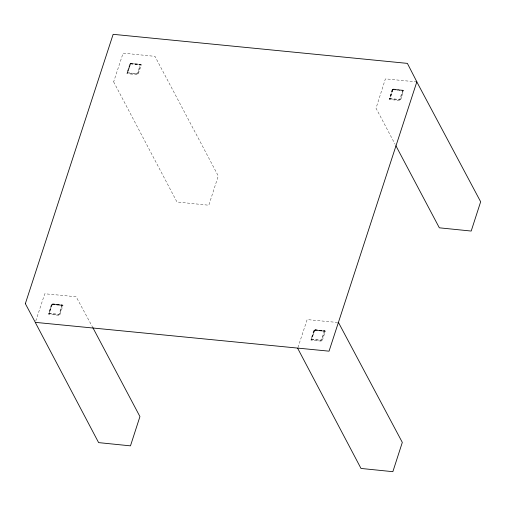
<?xml version="1.0" encoding="UTF-8"?>
<svg xmlns="http://www.w3.org/2000/svg" width="506" height="506" viewBox="0 0 506 506"><rect width="100%" height="100%" fill="white"/><g stroke="black" fill="none" stroke-linecap="round" stroke-linejoin="round"><path stroke-width="0.38" stroke-dasharray="2.53 1.9" d="M35.787 320.975L44.762 293.758L76.121 296.737L92.446 326.889M297.926 347.546L307.148 319.583L338.501 322.562M392.441 89.651L389.563 98.487L389.772 99.157L392.839 89.518L403.269 90.65L402.776 90.157L393.137 89.208L392.403 89.853M130.017 64.028L130.915 63.459M51.675 304.656L52.573 304.087L62.213 305.036L51.985 304.119L48.842 313.29L49.044 313.96L52.112 304.321L62.548 305.453L62.048 304.96M314.055 330.481L314.96 329.912L324.593 330.861L314.371 329.944L311.222 339.115L311.43 339.785L314.492 330.146L324.928 331.278L324.435 330.785M392.751 89.423L393.301 89.284M416.849 81.934L385.787 78.879L385.3 79.189L376.028 108.233L395.167 144.387M389.607 98.853L400.006 99.872L403.105 90.34M140.725 64.515L130.327 63.49L127.183 72.662L127.392 73.332L130.453 63.693L140.889 64.825L140.725 64.515L137.619 74.047L127.227 73.022M311.266 339.482L321.658 340.5L324.763 330.968M48.886 313.657L59.278 314.675L62.383 305.143M113.641 81.846L176.961 201.989L208.814 205.227L218.276 175.943L154.956 56.362L123.11 53.124L113.641 81.846M51.346 304.707L48.557 314.27L59.708 315.371L63.035 305.143L52.738 303.828L51.346 304.707M129.688 64.079L126.898 73.642L138.049 74.743L141.383 64.515L131.079 63.199L129.688 64.079M52.251 304.504L49.373 313.347L59.012 314.296L61.89 305.453L52.251 304.504M130.592 63.876L127.714 72.712L137.354 73.661L140.232 64.825L130.592 63.876M313.726 330.532L310.937 340.095L322.088 341.196L325.421 330.968L315.118 329.659L313.726 330.532M392.068 89.904L389.278 99.467L400.429 100.567L403.763 90.34L393.459 89.024L392.068 89.904M314.637 330.329L311.759 339.172L321.392 340.121L324.27 331.278L314.637 330.329M392.979 89.701L390.101 98.543L399.74 99.492L402.618 90.65L392.979 89.701"/><path stroke-width="0.76" d="M35.3 322.474L98.619 442.617L130.472 445.856L139.934 416.571L92.813 327.584M297.68 348.299L360.999 468.442L392.852 471.681L402.314 442.402L338.501 322.562M416.849 81.934L480.656 201.767L471.194 231.052L439.341 227.814L395.907 145.779M25.344 303.663L35.3 322.36L329.045 351.17L416.849 81.82L407.381 63.383L113.148 34.319L25.344 303.663"/></g></svg>
